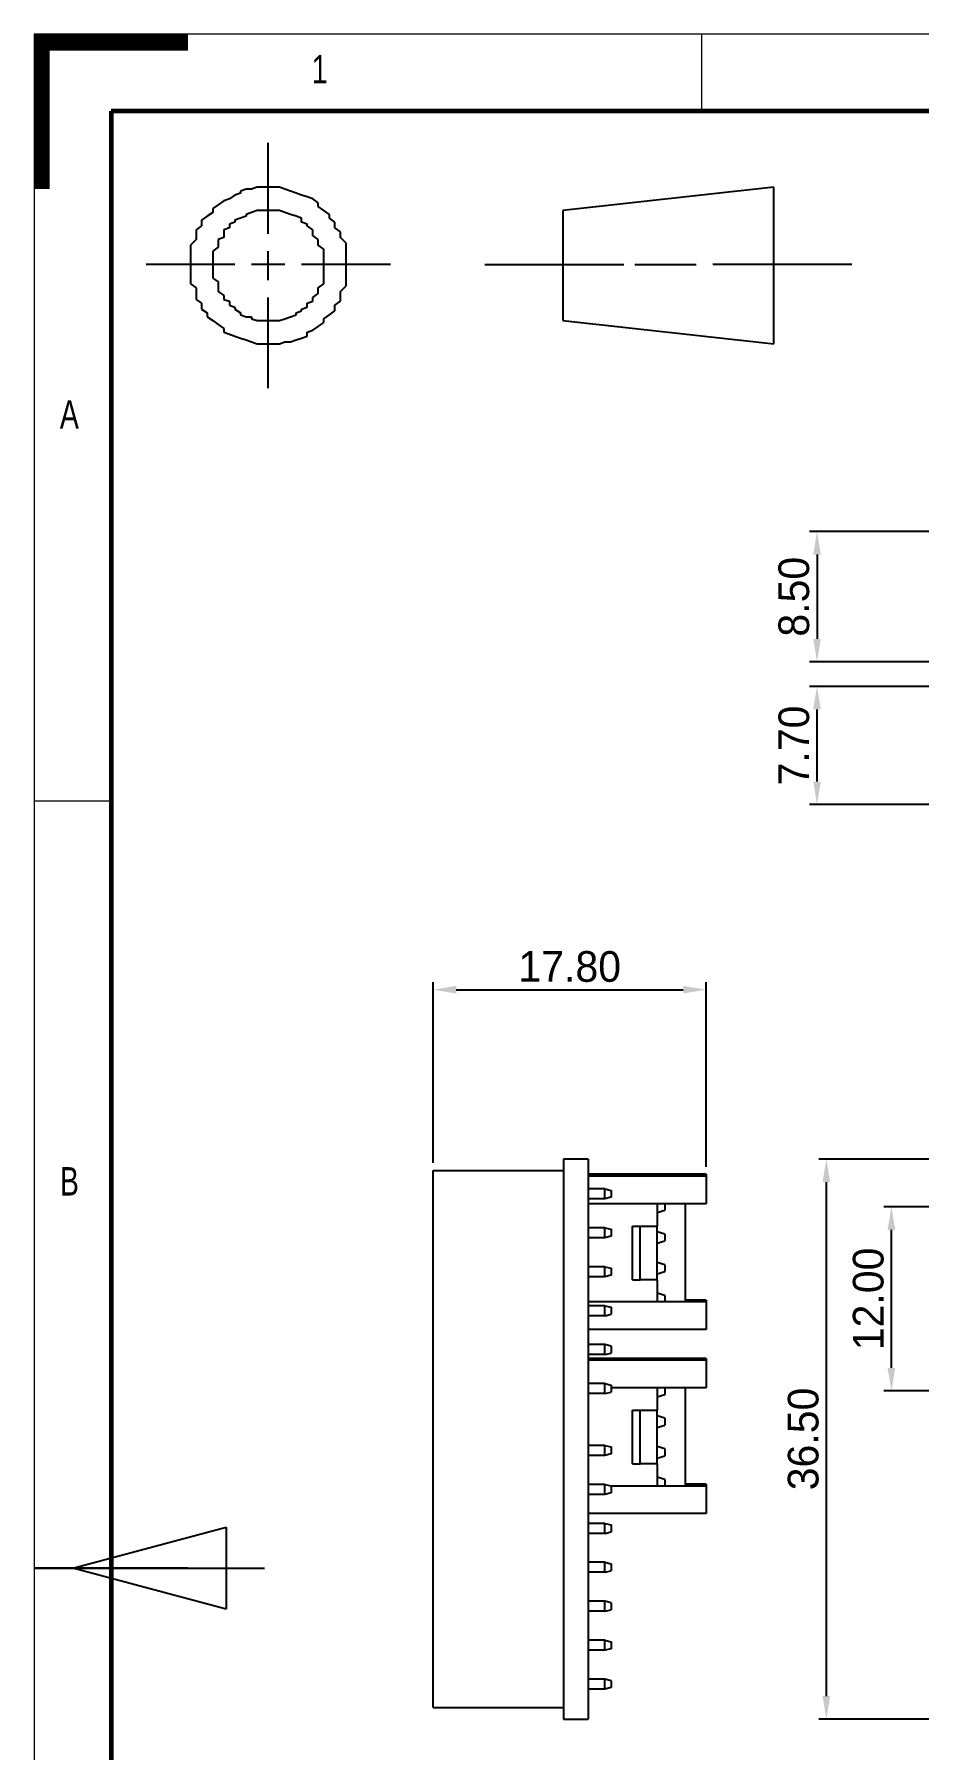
# Model space of a CAD drawing. Header units: millimetres. Extents: x 719 to 1006, y 1264 to 1464.
# Drawn here: x 719.4 to 777, y 1351.9 to 1463.7 of the extents above; entities that cross this region are included whole.
import ezdxf
from ezdxf.lldxf.tags import DXFTag

# ---------------------------------------------------------------- set-up
doc = ezdxf.new("R2010")
doc.units = ezdxf.units.MM
doc.layers.get('0').update_dxf_attribs({"linetype": 'CONTINUOUS'})
doc.layers.get('Defpoints').update_dxf_attribs({"linetype": 'CONTINUOUS'})
doc.layers.add('frame', color=7, linetype='CONTINUOUS')
doc.styles.add('SLDTEXTSTYLE0', font='TXT', dxfattribs={"width": 0.75})
tags = doc.linetypes.add('DASHED', pattern=[25.72, 12.86, -12.86]).pattern_tags.tags
tags[6:7] = [DXFTag(74, 4), DXFTag(75, 0), DXFTag(340, '0'), DXFTag(46, 0.0), DXFTag(50, 0.0), DXFTag(44, 0.0), DXFTag(45, 0.0)]
tags[4:5] = [DXFTag(74, 4), DXFTag(75, 0), DXFTag(340, '0'), DXFTag(46, 0.0), DXFTag(50, 0.0), DXFTag(44, 0.0), DXFTag(45, 0.0)]
doc.dimstyles.get("Standard").update_dxf_attribs({"dimtxt": 2, "dimasz": 1.5, "dimexe": 0.5, "dimexo": 0.5, "dimgap": 0.5, "dimtad": 1, "dimzin": 0, "dimdsep": 46, "dimtxsty": 'Standard', "dimcen": 0.5, "dimclrd": 1, "dimclre": 3, "dimclrt": 3, "dimadec": 0, "dimazin": 0, "dimtfac": 1, "dimtofl": 0, "dimtmove": 0, "dimatfit": 3, "dimfxl": 1, "dimtolj": 1, "dimtzin": 0, "dimarcsym": 0})

# ---------------------------------------------------------------- blocks, each defined once
blk = doc.blocks.new('3RDANG1')
at = {"layer": 'frame', "color": 18, "linetype": 'Continuous'}
for p, q in [((0.1732, 0.6299), (0.1732, 1)), ((0.1417, 0.811), (0.1339, 0.8031)), ((0.1339, 0.8031), (0.1339, 0.7953)), ((0.1496, 0.811), (0.1417, 0.811)), ((0.1575, 0.8189), (0.1496, 0.811)), ((0.1654, 0.8189), (0.1575, 0.8189)), ((0.1732, 0.8189), (0.1654, 0.8189)), ((0.1811, 0.8189), (0.1732, 0.8189)), ((0.189, 0.8189), (0.1811, 0.8189)), ((0.1969, 0.811), (0.189, 0.8189)), ((0.2047, 0.8031), (0.1969, 0.811)), ((0.2126, 0.7953), (0.2047, 0.8031)), ((0.8898, 0.8189), (0.5906, 0.7244)), ((0.8898, 0.1811), (0.8898, 0.8189)), ((0.126, 0.7874), (0.1181, 0.7717)), ((0.1339, 0.7953), (0.126, 0.7874)), ((0.2205, 0.7874), (0.2126, 0.7953)), ((0.2283, 0.7795), (0.2205, 0.7874)), ((0.2362, 0.7717), (0.2283, 0.7795)), ((0.1102, 0.7638), (0.1024, 0.748)), ((0.1181, 0.7717), (0.1102, 0.7638)), ((0.2441, 0.7559), (0.2362, 0.7717)), ((0.2441, 0.7402), (0.2441, 0.7559)), ((0.1024, 0.748), (0.0945, 0.7323)), ((0.0945, 0.7323), (0.0945, 0.7165)), ((0.252, 0.7244), (0.2441, 0.7402)), ((0.0945, 0.7165), (0.0866, 0.7008)), ((0.1496, 0.7165), (0.1417, 0.7087)), ((0.1417, 0.7087), (0.1417, 0.7008)), ((0.1575, 0.7244), (0.1496, 0.7165)), ((0.1496, 0.7165), (0.1496, 0.7165)), ((0.1654, 0.7244), (0.1575, 0.7244)), ((0.1732, 0.7244), (0.1654, 0.7244)), ((0.1811, 0.7244), (0.1732, 0.7244)), ((0.1732, 0.7244), (0.1732, 0.7244)), ((0.189, 0.7244), (0.1811, 0.7244)), ((0.1969, 0.7165), (0.189, 0.7244)), ((0.189, 0.7244), (0.189, 0.7244)), ((0.2047, 0.7087), (0.1969, 0.7165)), ((0.2126, 0.7008), (0.2047, 0.7087)), ((0.2047, 0.7087), (0.2047, 0.7087)), ((0.2598, 0.7087), (0.252, 0.7244)), ((0.2598, 0.6929), (0.2598, 0.7087)), ((0.5906, 0.7244), (0.5906, 0.2756)), ((0.0866, 0.7008), (0.0787, 0.685)), ((0.0787, 0.685), (0.0787, 0.6614)), ((0.1339, 0.6929), (0.126, 0.685)), ((0.126, 0.685), (0.126, 0.6772)), ((0.1417, 0.7008), (0.1339, 0.6929)), ((0.2205, 0.6929), (0.2126, 0.7008)), ((0.2205, 0.6772), (0.2205, 0.6929)), ((0.2677, 0.6772), (0.2598, 0.6929)), ((0.0787, 0.6614), (0.0709, 0.6457)), ((0.126, 0.6772), (0.1181, 0.6693)), ((0.1181, 0.6693), (0.1181, 0.6535)), ((0.2283, 0.6693), (0.2205, 0.6772)), ((0.2283, 0.6614), (0.2283, 0.6693)), ((0.2362, 0.6457), (0.2283, 0.6614)), ((0.2677, 0.6535), (0.2677, 0.6772)), ((0.0709, 0.6457), (0.0709, 0.622)), ((0.1181, 0.6535), (0.1102, 0.6457)), ((0.1102, 0.6457), (0.1102, 0.6299)), ((0.2362, 0.6378), (0.2362, 0.6457)), ((0.2362, 0.622), (0.2362, 0.6378)), ((0.2756, 0.6378), (0.2677, 0.6535)), ((0.2756, 0.6142), (0.2756, 0.6378)), ((0.0709, 0.622), (0.0709, 0.6063)), ((0.1102, 0.6142), (0.1024, 0.6063)), ((0.1102, 0.6299), (0.1102, 0.6142)), ((0.2441, 0.6063), (0.2362, 0.622)), ((0.2835, 0.5906), (0.2756, 0.6142)), ((0.0709, 0.6063), (0.063, 0.5827)), ((0.1024, 0.6063), (0.1024, 0.5906)), ((0.1024, 0.5906), (0.1024, 0.5748)), ((0.2441, 0.5984), (0.2441, 0.6063)), ((0.2441, 0.5827), (0.2441, 0.5984)), ((0.2835, 0.5748), (0.2835, 0.5906)), ((0.063, 0.5827), (0.063, 0.5591)), ((0.1024, 0.5748), (0.0945, 0.5591)), ((0.252, 0.5669), (0.2441, 0.5827)), ((0.252, 0.5512), (0.252, 0.5669)), ((0.2835, 0.5512), (0.2835, 0.5748)), ((0.063, 0.5591), (0.063, 0.5354)), ((0.063, 0.5354), (0.063, 0.5197)), ((0.0945, 0.5591), (0.0945, 0.5433)), ((0.0945, 0.5433), (0.0945, 0.5276)), ((0.1732, 0.4409), (0.1732, 0.5591)), ((0.252, 0.5354), (0.252, 0.5512)), ((0.252, 0.5197), (0.252, 0.5354)), ((0.2835, 0.5276), (0.2835, 0.5512)), ((0.063, 0.5197), (0.063, 0.4961)), ((0.0945, 0.5276), (0.0945, 0.5118)), ((0.0945, 0.5118), (0.0945, 0.4961)), ((0.252, 0.5039), (0.252, 0.5197)), ((0.2835, 0.5039), (0.2835, 0.5276)), ((0.126, 0.5039), (0, 0.5039)), ((0.063, 0.4961), (0.063, 0.4724)), ((0.0945, 0.4961), (0.0945, 0.4803)), ((0.1969, 0.5039), (0.1496, 0.5039)), ((0.3465, 0.5039), (0.2205, 0.5039)), ((0.252, 0.4882), (0.252, 0.5039)), ((0.252, 0.4724), (0.252, 0.4882)), ((0.2835, 0.4803), (0.2835, 0.5039)), ((0.4803, 0.5039), (0.6772, 0.5039)), ((0.6929, 0.5039), (0.7795, 0.5039)), ((1, 0.5039), (0.8031, 0.5039)), ((0.063, 0.4724), (0.063, 0.4488)), ((0.0945, 0.4803), (0.0945, 0.4646)), ((0.0945, 0.4646), (0.0945, 0.4488)), ((0.252, 0.4567), (0.252, 0.4724)), ((0.2835, 0.4646), (0.2835, 0.4803)), ((0.2835, 0.4409), (0.2835, 0.4646)), ((0.063, 0.4488), (0.063, 0.4252)), ((0.0945, 0.4488), (0.1024, 0.4331)), ((0.252, 0.4409), (0.252, 0.4567)), ((0.252, 0.4252), (0.252, 0.4409)), ((0.2835, 0.4173), (0.2835, 0.4409)), ((0.063, 0.4252), (0.0709, 0.4094)), ((0.1024, 0.4331), (0.1024, 0.4173)), ((0.1024, 0.4173), (0.1024, 0.4016)), ((0.2441, 0.4094), (0.252, 0.4252)), ((0.2756, 0.3937), (0.2835, 0.4173)), ((0.0709, 0.4094), (0.0709, 0.3858)), ((0.1024, 0.4016), (0.1024, 0.3937)), ((0.1024, 0.3937), (0.1102, 0.378)), ((0.2441, 0.3937), (0.2441, 0.4094)), ((0.2441, 0.3858), (0.2441, 0.3937)), ((0.2756, 0.378), (0.2756, 0.3937)), ((0.0709, 0.3858), (0.0709, 0.3622)), ((0.1102, 0.378), (0.1102, 0.3622)), ((0.1732, 0), (0.1732, 0.3701)), ((0.2362, 0.3701), (0.2441, 0.3858)), ((0.2362, 0.3543), (0.2362, 0.3701)), ((0.2756, 0.3543), (0.2756, 0.378)), ((0.0709, 0.3622), (0.0787, 0.3465)), ((0.0787, 0.3465), (0.0787, 0.3228)), ((0.1102, 0.3622), (0.1181, 0.3543)), ((0.1181, 0.3543), (0.1181, 0.3386)), ((0.2283, 0.3465), (0.2362, 0.3543)), ((0.2283, 0.3307), (0.2283, 0.3465)), ((0.2677, 0.3386), (0.2756, 0.3543)), ((0.0787, 0.3228), (0.0866, 0.3071)), ((0.1181, 0.3386), (0.126, 0.3307)), ((0.126, 0.3307), (0.126, 0.3228)), ((0.126, 0.3228), (0.1339, 0.3071)), ((0.2205, 0.3228), (0.2283, 0.3307)), ((0.2205, 0.315), (0.2205, 0.3228)), ((0.2677, 0.315), (0.2677, 0.3386)), ((0.0866, 0.3071), (0.0866, 0.2913)), ((0.1339, 0.3071), (0.1339, 0.2992)), ((0.1339, 0.2992), (0.1417, 0.2913)), ((0.2047, 0.2913), (0.2126, 0.2992)), ((0.2126, 0.3071), (0.2205, 0.315)), ((0.2126, 0.2992), (0.2126, 0.3071)), ((0.252, 0.2835), (0.2598, 0.2992)), ((0.2598, 0.2992), (0.2677, 0.315)), ((0.0866, 0.2913), (0.0945, 0.2756)), ((0.0945, 0.2756), (0.1024, 0.2598)), ((0.1417, 0.2913), (0.1496, 0.2913)), ((0.1496, 0.2913), (0.1496, 0.2835)), ((0.1496, 0.2835), (0.1575, 0.2756)), ((0.1575, 0.2756), (0.1654, 0.2756)), ((0.1654, 0.2756), (0.1654, 0.2756)), ((0.1654, 0.2756), (0.1732, 0.2756)), ((0.1732, 0.2756), (0.1811, 0.2756)), ((0.1811, 0.2756), (0.1811, 0.2756)), ((0.1811, 0.2756), (0.189, 0.2756)), ((0.189, 0.2756), (0.1969, 0.2835)), ((0.1969, 0.2835), (0.2047, 0.2913)), ((0.1969, 0.2835), (0.1969, 0.2835)), ((0.2441, 0.252), (0.252, 0.2677)), ((0.252, 0.2677), (0.252, 0.2835)), ((0.5906, 0.2756), (0.8898, 0.1811)), ((0.1024, 0.2598), (0.1102, 0.2441)), ((0.1102, 0.2441), (0.1102, 0.2283)), ((0.2362, 0.2362), (0.2441, 0.252)), ((0.1102, 0.2283), (0.1181, 0.2205)), ((0.1181, 0.2205), (0.126, 0.2126)), ((0.2283, 0.2283), (0.2362, 0.2362)), ((0.2283, 0.2126), (0.2283, 0.2283)), ((0.126, 0.2126), (0.1339, 0.2047)), ((0.1339, 0.2047), (0.1417, 0.1969)), ((0.1417, 0.1969), (0.1496, 0.189)), ((0.2047, 0.189), (0.2126, 0.1969)), ((0.2126, 0.1969), (0.2205, 0.2047)), ((0.2205, 0.2047), (0.2283, 0.2126)), ((0.1496, 0.189), (0.1575, 0.1811)), ((0.1575, 0.1811), (0.1654, 0.1811)), ((0.1654, 0.1811), (0.1732, 0.1811)), ((0.1732, 0.1811), (0.1811, 0.1811)), ((0.1811, 0.1811), (0.189, 0.1811)), ((0.189, 0.1811), (0.1969, 0.189)), ((0.1969, 0.189), (0.2047, 0.189))]:
    blk.add_line(p, q, dxfattribs=at)
blk = doc.blocks.new('ASSORTED_DRAFT3')
at = {"color": 18, "linetype": 'Continuous'}
for p, q in [((0, 209.98988), (10, 209.98988)), ((0, 209.94755), (10, 209.94755)), ((0, 209.90522), (10, 209.90522)), ((0, 209.86289), (10, 209.86289)), ((0, 209.82056), (10, 209.82056)), ((0, 209.77823), (10, 209.77823)), ((0, 209.7359), (10, 209.7359)), ((0, 209.69357), (10, 209.69357)), ((0, 209.65124), (10, 209.65124)), ((0, 209.60891), (10, 209.60891)), ((0, 209.56658), (10, 209.56658)), ((0, 209.52425), (10, 209.52425)), ((0, 209.48192), (10, 209.48192)), ((0, 209.43959), (10, 209.43959)), ((0, 209.39726), (10, 209.39726)), ((0, 209.35493), (10, 209.35493)), ((0, 209.3126), (10, 209.3126)), ((0, 209.27027), (10, 209.27027)), ((0, 209.22794), (10, 209.22794)), ((0, 209.18561), (10, 209.18561)), ((0, 209.14328), (10, 209.14328)), ((0, 209.10095), (10, 209.10095)), ((0, 209.05862), (10, 209.05862)), ((0, 209.01629), (10, 209.01629)), ((0, 208.97396), (1, 208.97396)), ((0, 208.93163), (1, 208.93163)), ((0, 208.8893), (1, 208.8893)), ((0, 208.84697), (1, 208.84697)), ((0, 208.80464), (1, 208.80464)), ((0, 208.76231), (1, 208.76231)), ((0, 208.71998), (1, 208.71998)), ((0, 208.67765), (1, 208.67765)), ((0, 208.63532), (1, 208.63532)), ((0, 208.59299), (1, 208.59299)), ((0, 208.55066), (1, 208.55066)), ((0, 208.50833), (1, 208.50833)), ((0, 208.466), (1, 208.466)), ((0, 208.42367), (1, 208.42367)), ((0, 208.38134), (1, 208.38134)), ((0, 208.33901), (1, 208.33901)), ((0, 208.29668), (1, 208.29668)), ((0, 208.25435), (1, 208.25435)), ((0, 208.21202), (1, 208.21202)), ((0, 208.16969), (1, 208.16969)), ((0, 208.12736), (1, 208.12736)), ((0, 208.08503), (1, 208.08503)), ((0, 208.0427), (1, 208.0427)), ((0, 208.00037), (1, 208.00037)), ((0, 207.95804), (1, 207.95804)), ((0, 207.91571), (1, 207.91571)), ((0, 207.87338), (1, 207.87338)), ((0, 207.83105), (1, 207.83105)), ((0, 207.78872), (1, 207.78872)), ((0, 207.74639), (1, 207.74639)), ((0, 207.70406), (1, 207.70406)), ((0, 207.66173), (1, 207.66173)), ((0, 207.6194), (1, 207.6194)), ((0, 207.57707), (1, 207.57707)), ((0, 207.53474), (1, 207.53474)), ((0, 207.49241), (1, 207.49241)), ((0, 207.45008), (1, 207.45008)), ((0, 207.40775), (1, 207.40775)), ((0, 207.36542), (1, 207.36542)), ((0, 207.32309), (1, 207.32309)), ((0, 207.28076), (1, 207.28076)), ((0, 207.23843), (1, 207.23843)), ((0, 207.1961), (1, 207.1961)), ((0, 207.15377), (1, 207.15377)), ((0, 207.11144), (1, 207.11144)), ((0, 207.06911), (1, 207.06911)), ((0, 207.02678), (1, 207.02678)), ((0, 206.98445), (1, 206.98445)), ((0, 206.94212), (1, 206.94212)), ((0, 206.89979), (1, 206.89979)), ((0, 206.85746), (1, 206.85746)), ((0, 206.81513), (1, 206.81513)), ((0, 206.7728), (1, 206.7728)), ((0, 206.73047), (1, 206.73047)), ((0, 206.68814), (1, 206.68814)), ((0, 206.64581), (1, 206.64581)), ((0, 206.60348), (1, 206.60348)), ((0, 206.56115), (1, 206.56115)), ((0, 206.51882), (1, 206.51882)), ((0, 206.47649), (1, 206.47649)), ((0, 206.43416), (1, 206.43416)), ((0, 206.39183), (1, 206.39183)), ((0, 206.3495), (1, 206.3495)), ((0, 206.30717), (1, 206.30717)), ((0, 206.26484), (1, 206.26484)), ((0, 206.22251), (1, 206.22251)), ((0, 206.18018), (1, 206.18018)), ((0, 206.13785), (1, 206.13785)), ((0, 206.09552), (1, 206.09552)), ((0, 206.05319), (1, 206.05319)), ((0, 206.01086), (1, 206.01086)), ((0, 205.96853), (1, 205.96853)), ((0, 205.9262), (1, 205.9262)), ((0, 205.88387), (1, 205.88387)), ((0, 205.84154), (1, 205.84154)), ((0, 205.79921), (1, 205.79921)), ((0, 205.75688), (1, 205.75688)), ((0, 205.71455), (1, 205.71455)), ((0, 205.67222), (1, 205.67222)), ((0, 205.62989), (1, 205.62989)), ((0, 205.58756), (1, 205.58756)), ((0, 205.54523), (1, 205.54523)), ((0, 205.5029), (1, 205.5029)), ((0, 205.46057), (1, 205.46057)), ((0, 205.41824), (1, 205.41824)), ((0, 205.37591), (1, 205.37591)), ((0, 205.33358), (1, 205.33358)), ((0, 205.29125), (1, 205.29125)), ((0, 205.24892), (1, 205.24892)), ((0, 205.20659), (1, 205.20659)), ((0, 205.16426), (1, 205.16426)), ((0, 205.12193), (1, 205.12193)), ((0, 205.0796), (1, 205.0796)), ((0, 205.03727), (1, 205.03727)), ((0, 204.99494), (1, 204.99494)), ((0, 204.95261), (1, 204.95261)), ((0, 204.91028), (1, 204.91028)), ((0, 204.86795), (1, 204.86795)), ((0, 204.82562), (1, 204.82562)), ((0, 204.78329), (1, 204.78329)), ((0, 204.74096), (1, 204.74096)), ((0, 204.69863), (1, 204.69863)), ((0, 204.6563), (1, 204.6563)), ((0, 204.61397), (1, 204.61397)), ((0, 204.57164), (1, 204.57164)), ((0, 204.52931), (1, 204.52931)), ((0, 204.48698), (1, 204.48698)), ((0, 204.44465), (1, 204.44465)), ((0, 204.40232), (1, 204.40232)), ((0, 204.35999), (1, 204.35999)), ((0, 204.31766), (1, 204.31766)), ((0, 204.27533), (1, 204.27533)), ((0, 204.233), (1, 204.233)), ((0, 204.19067), (1, 204.19067)), ((0, 204.14834), (1, 204.14834)), ((0, 204.10601), (1, 204.10601)), ((0, 204.06368), (1, 204.06368)), ((0, 204.02135), (1, 204.02135)), ((0, 203.97902), (1, 203.97902)), ((0, 203.93669), (1, 203.93669)), ((0, 203.89436), (1, 203.89436)), ((0, 203.85203), (1, 203.85203)), ((0, 203.8097), (1, 203.8097)), ((0, 203.76737), (1, 203.76737)), ((0, 203.72504), (1, 203.72504)), ((0, 203.68271), (1, 203.68271)), ((0, 203.64038), (1, 203.64038)), ((0, 203.59805), (1, 203.59805)), ((0, 203.55572), (1, 203.55572)), ((0, 203.51339), (1, 203.51339)), ((0, 203.47106), (1, 203.47106)), ((0, 203.42873), (1, 203.42873)), ((0, 203.3864), (1, 203.3864)), ((0, 203.34407), (1, 203.34407)), ((0, 203.30174), (1, 203.30174)), ((0, 203.25941), (1, 203.25941)), ((0, 203.21708), (1, 203.21708)), ((0, 203.17475), (1, 203.17475)), ((0, 203.13242), (1, 203.13242)), ((0, 203.09009), (1, 203.09009)), ((0, 203.04776), (1, 203.04776)), ((0, 203.00543), (1, 203.00543)), ((0, 202.9631), (1, 202.9631)), ((0, 202.92077), (1, 202.92077)), ((0, 202.87844), (1, 202.87844)), ((0, 202.83611), (1, 202.83611)), ((0, 202.79378), (1, 202.79378)), ((0, 202.75145), (1, 202.75145)), ((0, 202.70912), (1, 202.70912)), ((0, 202.66679), (1, 202.66679)), ((0, 202.62446), (1, 202.62446)), ((0, 202.58213), (1, 202.58213)), ((0, 202.5398), (1, 202.5398)), ((0, 202.49747), (1, 202.49747)), ((0, 202.45514), (1, 202.45514)), ((0, 202.41281), (1, 202.41281)), ((0, 202.37048), (1, 202.37048)), ((0, 202.32815), (1, 202.32815)), ((0, 202.28582), (1, 202.28582)), ((0, 202.24349), (1, 202.24349)), ((0, 202.20116), (1, 202.20116)), ((0, 202.15883), (1, 202.15883)), ((0, 202.1165), (1, 202.1165)), ((0, 202.07417), (1, 202.07417)), ((0, 202.03184), (1, 202.03184)), ((0, 201.98951), (1, 201.98951)), ((0, 201.94718), (1, 201.94718)), ((0, 201.90485), (1, 201.90485)), ((0, 201.86252), (1, 201.86252)), ((0, 201.82019), (1, 201.82019)), ((0, 201.77786), (1, 201.77786)), ((0, 201.73553), (1, 201.73553)), ((0, 201.6932), (1, 201.6932)), ((0, 201.65087), (1, 201.65087)), ((0, 201.60854), (1, 201.60854)), ((0, 201.56621), (1, 201.56621)), ((0, 201.52388), (1, 201.52388)), ((0, 201.48155), (1, 201.48155)), ((0, 201.43922), (1, 201.43922)), ((0, 201.39689), (1, 201.39689)), ((0, 201.35456), (1, 201.35456)), ((0, 201.31223), (1, 201.31223)), ((0, 201.2699), (1, 201.2699)), ((0, 201.22757), (1, 201.22757)), ((0, 201.18524), (1, 201.18524)), ((0, 201.14291), (1, 201.14291)), ((0, 201.10058), (1, 201.10058)), ((0, 201.05825), (1, 201.05825)), ((0, 201.01592), (1, 201.01592)), ((0, 200.97359), (1, 200.97359)), ((0, 200.93126), (1, 200.93126)), ((0, 200.88893), (1, 200.88893)), ((0, 200.8466), (1, 200.8466)), ((0, 200.80427), (1, 200.80427)), ((0, 200.76194), (1, 200.76194)), ((0, 200.71961), (1, 200.71961)), ((0, 200.67728), (1, 200.67728)), ((0, 200.63495), (1, 200.63495)), ((0, 200.59262), (1, 200.59262)), ((0, 200.55029), (1, 200.55029)), ((0, 200.50796), (1, 200.50796)), ((0, 200.46563), (1, 200.46563)), ((0, 200.4233), (1, 200.4233)), ((0, 200.38097), (1, 200.38097)), ((0, 200.33864), (1, 200.33864)), ((0, 200.29631), (1, 200.29631)), ((0, 200.25398), (1, 200.25398)), ((0, 200.21165), (1, 200.21165)), ((0, 200.16932), (1, 200.16932)), ((0, 200.12699), (1, 200.12699)), ((0, 200.08466), (1, 200.08466)), ((0, 200.04233), (1, 200.04233)), ((0, 200), (1, 200))]:
    blk.add_line(p, q, dxfattribs=at)
blk = doc.blocks.new('*D12')
at = {"color": 3, "lineweight": -2}
for p, q in [((780.54, 1431.3), (769.92, 1431.3)), ((778.04, 1422.8), (769.92, 1422.8))]:
    blk.add_line(p, q, dxfattribs=at)
at = {"color": 1, "lineweight": -2}
blk.add_line((770.42, 1429.8), (770.42, 1424.3), dxfattribs=at)
at = {"color": 1}
for points in [[(770.67, 1429.8), (770.17, 1429.8), (770.42, 1431.3)], [(770.17, 1424.3), (770.67, 1424.3), (770.42, 1422.8)]]:
    blk.add_solid(points, dxfattribs=at)
at = {"layer": 'Defpoints', "color": 0}
for p in [(781.04, 1431.3), (770.42, 1422.8), (778.54, 1422.8)]:
    blk.add_point(p, dxfattribs=at)
at = {"color": 3, "insert": (768.92, 1427.05), "char_height": 2, "attachment_point": 5, "rotation": 90}
blk.add_mtext('\\A1;8.50', dxfattribs=at)
blk = doc.blocks.new('*D13')
at = {"color": 3, "lineweight": -2}
for p, q in [((778.04, 1421.2), (769.92, 1421.2)), ((788.33, 1413.5), (769.92, 1413.5))]:
    blk.add_line(p, q, dxfattribs=at)
at = {"color": 1, "lineweight": -2}
blk.add_line((770.42, 1415), (770.42, 1419.7), dxfattribs=at)
at = {"color": 1}
for points in [[(770.67, 1419.7), (770.17, 1419.7), (770.42, 1421.2)], [(770.17, 1415), (770.67, 1415), (770.42, 1413.5)]]:
    blk.add_solid(points, dxfattribs=at)
at = {"layer": 'Defpoints', "color": 0}
for p in [(770.42, 1421.2), (778.54, 1421.2), (788.83, 1413.5)]:
    blk.add_point(p, dxfattribs=at)
at = {"color": 3, "insert": (768.92, 1417.35), "char_height": 2, "attachment_point": 5, "rotation": 90}
blk.add_mtext('\\A1;7.70', dxfattribs=at)
blk = doc.blocks.new('*D14')
at = {"color": 3, "lineweight": -2}
for p, q in [((779.04, 1390.39), (770.53, 1390.39)), ((779.04, 1353.88), (770.53, 1353.88))]:
    blk.add_line(p, q, dxfattribs=at)
at = {"color": 1, "lineweight": -2}
blk.add_line((771.03, 1355.38), (771.03, 1388.89), dxfattribs=at)
at = {"color": 1}
for points in [[(771.28, 1388.89), (770.78, 1388.89), (771.03, 1390.39)], [(770.78, 1355.38), (771.28, 1355.38), (771.03, 1353.88)]]:
    blk.add_solid(points, dxfattribs=at)
at = {"layer": 'Defpoints', "color": 0}
for p in [(771.03, 1390.39), (779.54, 1390.39), (779.54, 1353.88)]:
    blk.add_point(p, dxfattribs=at)
at = {"color": 3, "insert": (769.53, 1372.14), "char_height": 2, "attachment_point": 5, "rotation": 90}
blk.add_mtext('\\A1;36.50', dxfattribs=at)
blk = doc.blocks.new('*D18')
at = {"color": 3, "lineweight": -2}
for p, q in [((791.13, 1387.27), (774.77, 1387.27)), ((791.13, 1375.27), (774.77, 1375.27))]:
    blk.add_line(p, q, dxfattribs=at)
at = {"color": 1, "lineweight": -2}
blk.add_line((775.27, 1376.77), (775.27, 1385.77), dxfattribs=at)
at = {"color": 1}
for points in [[(775.52, 1385.77), (775.02, 1385.77), (775.27, 1387.27)], [(775.02, 1376.77), (775.52, 1376.77), (775.27, 1375.27)]]:
    blk.add_solid(points, dxfattribs=at)
at = {"layer": 'Defpoints', "color": 0}
for p in [(775.27, 1387.27), (791.63, 1387.27), (791.63, 1375.27)]:
    blk.add_point(p, dxfattribs=at)
at = {"color": 3, "insert": (773.77, 1381.27), "char_height": 2, "attachment_point": 5, "rotation": 90}
blk.add_mtext('\\A1;12.00', dxfattribs=at)
blk = doc.blocks.new('*D19')
at = {"color": 3, "lineweight": -2}
for p, q in [((745.4, 1390.14), (745.4, 1401.93)), ((763.2, 1389.89), (763.2, 1401.93))]:
    blk.add_line(p, q, dxfattribs=at)
at = {"color": 1, "lineweight": -2}
blk.add_line((746.9, 1401.43), (761.7, 1401.43), dxfattribs=at)
at = {"color": 1}
for points in [[(746.9, 1401.68), (746.9, 1401.18), (745.4, 1401.43)], [(761.7, 1401.18), (761.7, 1401.68), (763.2, 1401.43)]]:
    blk.add_solid(points, dxfattribs=at)
at = {"layer": 'Defpoints', "color": 0}
for p in [(763.2, 1401.43), (745.4, 1389.64), (763.2, 1389.39)]:
    blk.add_point(p, dxfattribs=at)
at = {"color": 3, "insert": (754.3, 1402.93), "char_height": 2, "attachment_point": 5}
blk.add_mtext('\\A1;17.80', dxfattribs=at)

msp = doc.modelspace()

# ---------------------------------------------------------------- linework, layer by layer
at = {"color": 18, "linetype": 'DASHED', "lineweight": 5, "ltscale": 1.75}
for p, q in [((1006.402, 1463.717), (719.402, 1463.717)), ((719.402, 1463.717), (719.402, 1263.717)), ((719.402, 1363.717), (729.402, 1363.717))]:
    msp.add_line(p, q, dxfattribs=at)
at = {"color": 7, "linetype": 'Continuous', "lineweight": 0}
for p, q in [((762.902, 1458.717), (762.902, 1463.717)), ((724.402, 1413.717), (719.402, 1413.717))]:
    msp.add_line(p, q, dxfattribs=at)
at = {"color": 7, "linetype": 'Continuous', "lineweight": 60}
for p, q in [((1001.402, 1458.717), (724.402, 1458.717)), ((724.402, 1458.717), (724.402, 1268.717))]:
    msp.add_line(p, q, dxfattribs=at)
for p, q in [((754.7, 1390.391), (753.9, 1390.391)), ((753.9, 1390.391), (753.9, 1390.343)), ((753.9, 1390.343), (753.9, 1390.126)), ((753.9, 1390.126), (753.9, 1389.77)), ((755.5, 1390.391), (754.7, 1390.391)), ((755.5, 1390.391), (755.5, 1390.343)), ((755.5, 1390.343), (755.5, 1390.126)), ((755.5, 1390.126), (755.5, 1389.77)), ((745.4, 1389.638), (753.9, 1389.638)), ((745.4, 1374.238), (745.4, 1389.638)), ((753.9, 1389.77), (753.9, 1389.378)), ((753.9, 1389.378), (753.9, 1387.867)), ((755.5, 1389.77), (755.5, 1389.378)), ((763.2, 1389.393), (755.5, 1389.393)), ((755.5, 1389.378), (755.5, 1387.867)), ((763.2, 1389.273), (755.5, 1389.273)), ((763.2, 1389.393), (763.2, 1389.273)), ((763.2, 1389.273), (763.2, 1387.473)), ((756.6, 1388.448), (755.5, 1388.448)), ((756.6, 1387.798), (756.6, 1388.448)), ((756.6, 1388.448), (757, 1388.348)), ((757, 1387.898), (756.6, 1387.798)), ((757, 1388.348), (757, 1387.898)), ((753.9, 1387.867), (753.9, 1384.847)), ((755.5, 1387.867), (755.5, 1384.847)), ((756.6, 1387.798), (755.5, 1387.798)), ((763.2, 1387.473), (755.5, 1387.473)), ((760, 1387.473), (760, 1386.023)), ((760, 1386.898), (760.5, 1387.048)), ((760.5, 1387.473), (760.5, 1387.22)), ((760.5, 1387.22), (760.5, 1387.048)), ((761.85, 1381.073), (761.85, 1387.473)), ((756.6, 1385.908), (755.5, 1385.908)), ((756.6, 1385.258), (756.6, 1385.908)), ((756.6, 1385.908), (757, 1385.808)), ((757, 1385.808), (757, 1385.358)), ((758.4, 1386.023), (758.9, 1386.023)), ((758.4, 1382.523), (758.4, 1386.023)), ((758.9, 1386.023), (760, 1386.023)), ((758.9, 1382.523), (758.9, 1386.023)), ((760, 1382.523), (760, 1386.023)), ((760.5, 1385.498), (760, 1385.648)), ((753.9, 1384.847), (753.9, 1376.792)), ((756.6, 1385.258), (755.5, 1385.258)), ((755.5, 1384.847), (755.5, 1376.792)), ((757, 1385.358), (756.6, 1385.258)), ((760, 1384.898), (760.5, 1385.048)), ((760.5, 1385.498), (760.5, 1385.386)), ((760.5, 1385.386), (760.5, 1385.161)), ((760.5, 1385.161), (760.5, 1385.048)), ((760.5, 1383.498), (760, 1383.648)), ((760.5, 1383.498), (760.5, 1383.386)), ((756.6, 1383.368), (755.5, 1383.368)), ((756.6, 1382.718), (755.5, 1382.718)), ((756.6, 1382.718), (756.6, 1383.368)), ((756.6, 1383.368), (757, 1383.268)), ((757, 1382.818), (756.6, 1382.718)), ((757, 1383.268), (757, 1382.818)), ((758.4, 1382.523), (758.9, 1382.523)), ((760, 1382.523), (758.9, 1382.523)), ((760, 1382.898), (760.5, 1383.048)), ((760, 1382.523), (760, 1381.073)), ((760.5, 1383.386), (760.5, 1383.161)), ((760.5, 1383.161), (760.5, 1383.048)), ((760.5, 1381.498), (760, 1381.648)), ((760.5, 1381.498), (760.5, 1381.326)), ((760.5, 1381.326), (760.5, 1381.073)), ((763.2, 1381.193), (761.85, 1381.193)), ((763.2, 1381.193), (763.2, 1381.073)), ((763.2, 1381.073), (755.5, 1381.073)), ((756.6, 1380.828), (755.5, 1380.828)), ((756.6, 1380.178), (755.5, 1380.178)), ((756.6, 1380.178), (756.6, 1380.828)), ((756.6, 1380.828), (757, 1380.728)), ((756.6, 1380.178), (757, 1380.278)), ((757, 1380.728), (757, 1380.278)), ((763.2, 1381.073), (763.2, 1379.273)), ((763.2, 1379.273), (755.5, 1379.273)), ((756.6, 1378.288), (755.5, 1378.288)), ((756.6, 1377.638), (756.6, 1378.288)), ((757, 1378.188), (756.6, 1378.288)), ((757, 1378.188), (757, 1377.738)), ((753.9, 1376.792), (753.9, 1364.71)), ((756.6, 1377.638), (755.5, 1377.638)), ((763.2, 1377.39), (755.5, 1377.39)), ((763.2, 1377.27), (755.5, 1377.27)), ((755.5, 1376.792), (755.5, 1364.71)), ((756.6, 1377.638), (757, 1377.738)), ((763.2, 1377.39), (763.2, 1377.27)), ((763.2, 1377.27), (763.2, 1375.47)), ((756.6, 1375.748), (755.5, 1375.748)), ((756.6, 1375.098), (756.6, 1375.748)), ((756.6, 1375.748), (757, 1375.648)), ((757, 1375.648), (757, 1375.198)), ((756.6, 1375.098), (755.5, 1375.098)), ((756.6, 1375.098), (757, 1375.198)), ((763.2, 1375.47), (757, 1375.47)), ((760, 1375.47), (760, 1374.02)), ((760, 1374.895), (760.5, 1375.045)), ((760.5, 1375.47), (760.5, 1375.217)), ((760.5, 1375.217), (760.5, 1375.045)), ((761.85, 1369.07), (761.85, 1375.47)), ((745.4, 1354.638), (745.4, 1374.238)), ((758.4, 1374.02), (758.9, 1374.02)), ((758.4, 1370.52), (758.4, 1374.02)), ((758.9, 1374.02), (760, 1374.02)), ((758.9, 1370.52), (758.9, 1374.02)), ((760, 1370.52), (760, 1374.02)), ((760.5, 1373.495), (760, 1373.645)), ((760.5, 1373.495), (760.5, 1373.383)), ((760.5, 1373.383), (760.5, 1373.158)), ((760, 1372.895), (760.5, 1373.045)), ((760.5, 1373.158), (760.5, 1373.045)), ((756.6, 1371.717), (755.5, 1371.717)), ((756.6, 1371.067), (756.6, 1371.717)), ((756.6, 1371.717), (757, 1371.617)), ((757, 1371.167), (756.6, 1371.067)), ((757, 1371.617), (757, 1371.167)), ((760.5, 1371.495), (760, 1371.645)), ((760.5, 1371.495), (760.5, 1371.383)), ((760.5, 1371.383), (760.5, 1371.158)), ((760.5, 1371.158), (760.5, 1371.045)), ((756.6, 1371.067), (755.5, 1371.067)), ((758.4, 1370.52), (758.9, 1370.52)), ((760, 1370.52), (758.9, 1370.52)), ((760, 1370.895), (760.5, 1371.045)), ((760, 1370.52), (760, 1369.07)), ((756.6, 1369.177), (755.5, 1369.177)), ((756.6, 1368.527), (756.6, 1369.177)), ((756.6, 1369.177), (757, 1369.077)), ((757, 1369.077), (757, 1368.627)), ((763.2, 1369.07), (757, 1369.07)), ((760.5, 1369.495), (760, 1369.645)), ((760.5, 1369.495), (760.5, 1369.323)), ((760.5, 1369.323), (760.5, 1369.07)), ((763.2, 1369.19), (761.85, 1369.19)), ((763.2, 1369.19), (763.2, 1369.07)), ((763.2, 1369.07), (763.2, 1367.27)), ((756.6, 1368.527), (755.5, 1368.527)), ((757, 1368.627), (756.6, 1368.527)), ((763.2, 1367.27), (755.5, 1367.27)), ((756.6, 1366.637), (755.5, 1366.637)), ((756.6, 1365.987), (756.6, 1366.637)), ((756.6, 1366.637), (757, 1366.537)), ((756.6, 1365.987), (755.5, 1365.987)), ((756.6, 1365.987), (757, 1366.087)), ((757, 1366.537), (757, 1366.087)), ((753.9, 1364.71), (753.9, 1358.669)), ((755.5, 1364.71), (755.5, 1358.669)), ((756.6, 1364.097), (755.5, 1364.097)), ((756.6, 1363.447), (755.5, 1363.447)), ((756.6, 1363.447), (756.6, 1364.097)), ((756.6, 1364.097), (757, 1363.997)), ((756.6, 1363.447), (757, 1363.547)), ((757, 1363.997), (757, 1363.547)), ((756.6, 1361.557), (755.5, 1361.557)), ((756.6, 1360.907), (756.6, 1361.557)), ((757, 1361.457), (756.6, 1361.557)), ((757, 1361.457), (757, 1361.007)), ((756.6, 1360.907), (755.5, 1360.907)), ((756.6, 1360.907), (757, 1361.007)), ((756.6, 1359.017), (755.5, 1359.017)), ((756.6, 1358.367), (756.6, 1359.017)), ((756.6, 1359.017), (757, 1358.917)), ((757, 1358.917), (757, 1358.467)), ((753.9, 1358.669), (753.9, 1355.648)), ((755.5, 1358.669), (755.5, 1355.648)), ((756.6, 1358.367), (755.5, 1358.367)), ((757, 1358.467), (756.6, 1358.367)), ((753.9, 1355.648), (753.9, 1355.145)), ((756.6, 1356.477), (755.5, 1356.477)), ((756.6, 1355.827), (755.5, 1355.827)), ((755.5, 1355.648), (755.5, 1355.145)), ((756.6, 1355.827), (756.6, 1356.477)), ((757, 1356.377), (756.6, 1356.477)), ((757, 1355.927), (756.6, 1355.827)), ((757, 1356.377), (757, 1355.927)), ((745.4, 1354.638), (753.9, 1354.638)), ((753.9, 1355.145), (753.9, 1354.682)), ((753.9, 1354.682), (753.9, 1354.27)), ((755.5, 1355.145), (755.5, 1354.682)), ((755.5, 1354.682), (755.5, 1354.27)), ((753.9, 1354.27), (753.9, 1353.977)), ((753.9, 1353.977), (753.9, 1353.881)), ((753.9, 1353.881), (754.7, 1353.881)), ((753.9, 1353.881), (753.9, 1353.881)), ((754.7, 1353.881), (755.5, 1353.881)), ((755.5, 1354.27), (755.5, 1353.977)), ((755.5, 1353.977), (755.5, 1353.881)), ((755.5, 1353.881), (755.5, 1353.881))]:
    msp.add_line(p, q)
at = {"color": 18, "linetype": 'Continuous'}
for p, q in [((721.902, 1363.717), (731.902, 1366.397)), ((731.902, 1366.397), (731.902, 1361.038)), ((729.402, 1363.717), (719.402, 1363.717)), ((719.402, 1363.717), (734.402, 1363.717)), ((731.902, 1361.038), (721.902, 1363.717))]:
    msp.add_line(p, q, dxfattribs=at)

# ---------------------------------------------------------------- block references
at = {"color": 18, "linetype": 'Continuous', "lineweight": -3}
msp.add_blockref('ASSORTED_DRAFT3', (719.402, 1253.717), dxfattribs=at)
at = {"color": 18, "linetype": 'Continuous', "xscale": 46, "yscale": 16}
msp.add_blockref('3RDANG1', (726.682, 1440.641), dxfattribs=at)

# ---------------------------------------------------------------- texts
at = {"color": 7, "linetype": 'Continuous', "lineweight": 0, "char_height": 1.852, "attachment_point": 1, "style": 'SLDTEXTSTYLE0'}
for s, insert in [('1', (737.485, 1462.364)), ('A', (721.068, 1439.864)), ('B', (721.068, 1389.864))]:
    msp.add_mtext(s, dxfattribs=dict(at, insert=insert))

# ---------------------------------------------------------------- dimensions: what is measured, and where the dimension line sits
for base, p1, p2, picture, middle in [((770.421, 1422.801), (781.036, 1431.301), (778.538, 1422.801), '*D12', (768.921, 1427.051)), ((770.421, 1421.201), (788.83, 1413.501), (778.538, 1421.201), '*D13', (768.921, 1417.351)), ((775.268, 1387.273), (791.63, 1375.27), (791.63, 1387.273), '*D18', (773.768, 1381.272))]:
    dim = msp.add_linear_dim(base=base, p1=p1, p2=p2, angle=90, dimstyle='Standard')
    dim.commit()
    dim.dimension.update_dxf_attribs({"geometry": picture, "text_midpoint": middle})
dim = msp.add_linear_dim(base=(763.2, 1401.434), p1=(745.4, 1389.638), p2=(763.2, 1389.393), dimstyle='Standard')
dim.commit()
dim.dimension.update_dxf_attribs({"geometry": '*D19', "text_midpoint": (754.3, 1402.934)})
dim = msp.add_linear_dim(base=(771.028, 1390.391), p1=(779.538, 1353.881), p2=(779.538, 1390.391), angle=90, text='36.50', dimstyle='Standard')
dim.commit()
dim.dimension.update_dxf_attribs({"geometry": '*D14', "text_midpoint": (771.028, 1372.136), "dimtype": 160})

doc.saveas('drawing.dxf')
